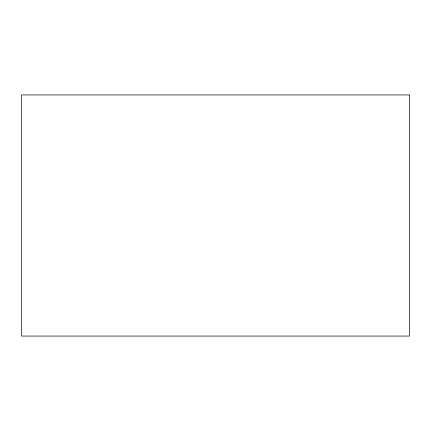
<?xml version="1.0" encoding="UTF-8"?>
<svg xmlns="http://www.w3.org/2000/svg" width="431" height="431" viewBox="0 0 431 431"><rect width="100%" height="100%" fill="white"/><g stroke="black" fill="none" stroke-linecap="round" stroke-linejoin="round"><path stroke-width="0.65" d="M409.45 94.939L21.55 94.939L21.55 336.061L409.45 336.061L409.45 94.939"/></g></svg>
